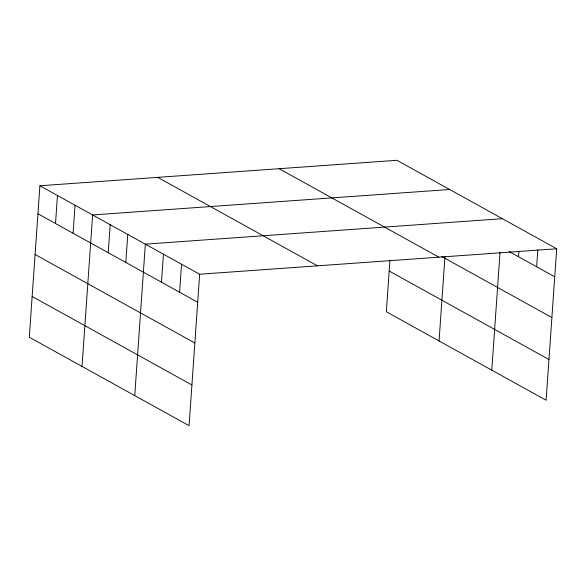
<?xml version="1.0" encoding="UTF-8"?>
<svg xmlns="http://www.w3.org/2000/svg" width="586" height="586" viewBox="0 0 586 586"><rect width="100%" height="100%" fill="white"/><g stroke="black" fill="none" stroke-linecap="round" stroke-linejoin="round"><path stroke-width="0.88" d="M39.892 185.762L29.3 337.221L189.073 425.7L199.658 274.241L39.892 185.762L396.927 160.3L556.7 248.779L546.108 400.238L386.342 311.759L389.954 260.074M55.509 223.515L57.465 195.497M73.082 233.243L75.037 205.225M82.025 366.418L92.617 214.959L449.652 189.498M108.234 252.713L110.19 224.694M125.807 262.44L127.763 234.422M134.751 395.616L145.343 244.157L502.378 218.695M161.487 282.203L163.45 254.185M179.594 292.231L181.557 264.213M439.06 340.957L444.972 256.441M491.786 370.154L500.041 252.141M518.529 256.741L518.903 251.321M536.637 266.769L537.831 249.592M199.658 274.241L556.7 248.779M509.08 251.511L554.744 276.797M441.654 256.485L551.895 317.531M279.104 168.702L438.877 257.181M389.185 271.025L548.957 359.504M157.715 177.36L317.487 265.839M37.929 213.78L197.702 302.251M35.087 254.514L194.852 342.993M32.149 296.487L191.915 384.958"/></g></svg>
